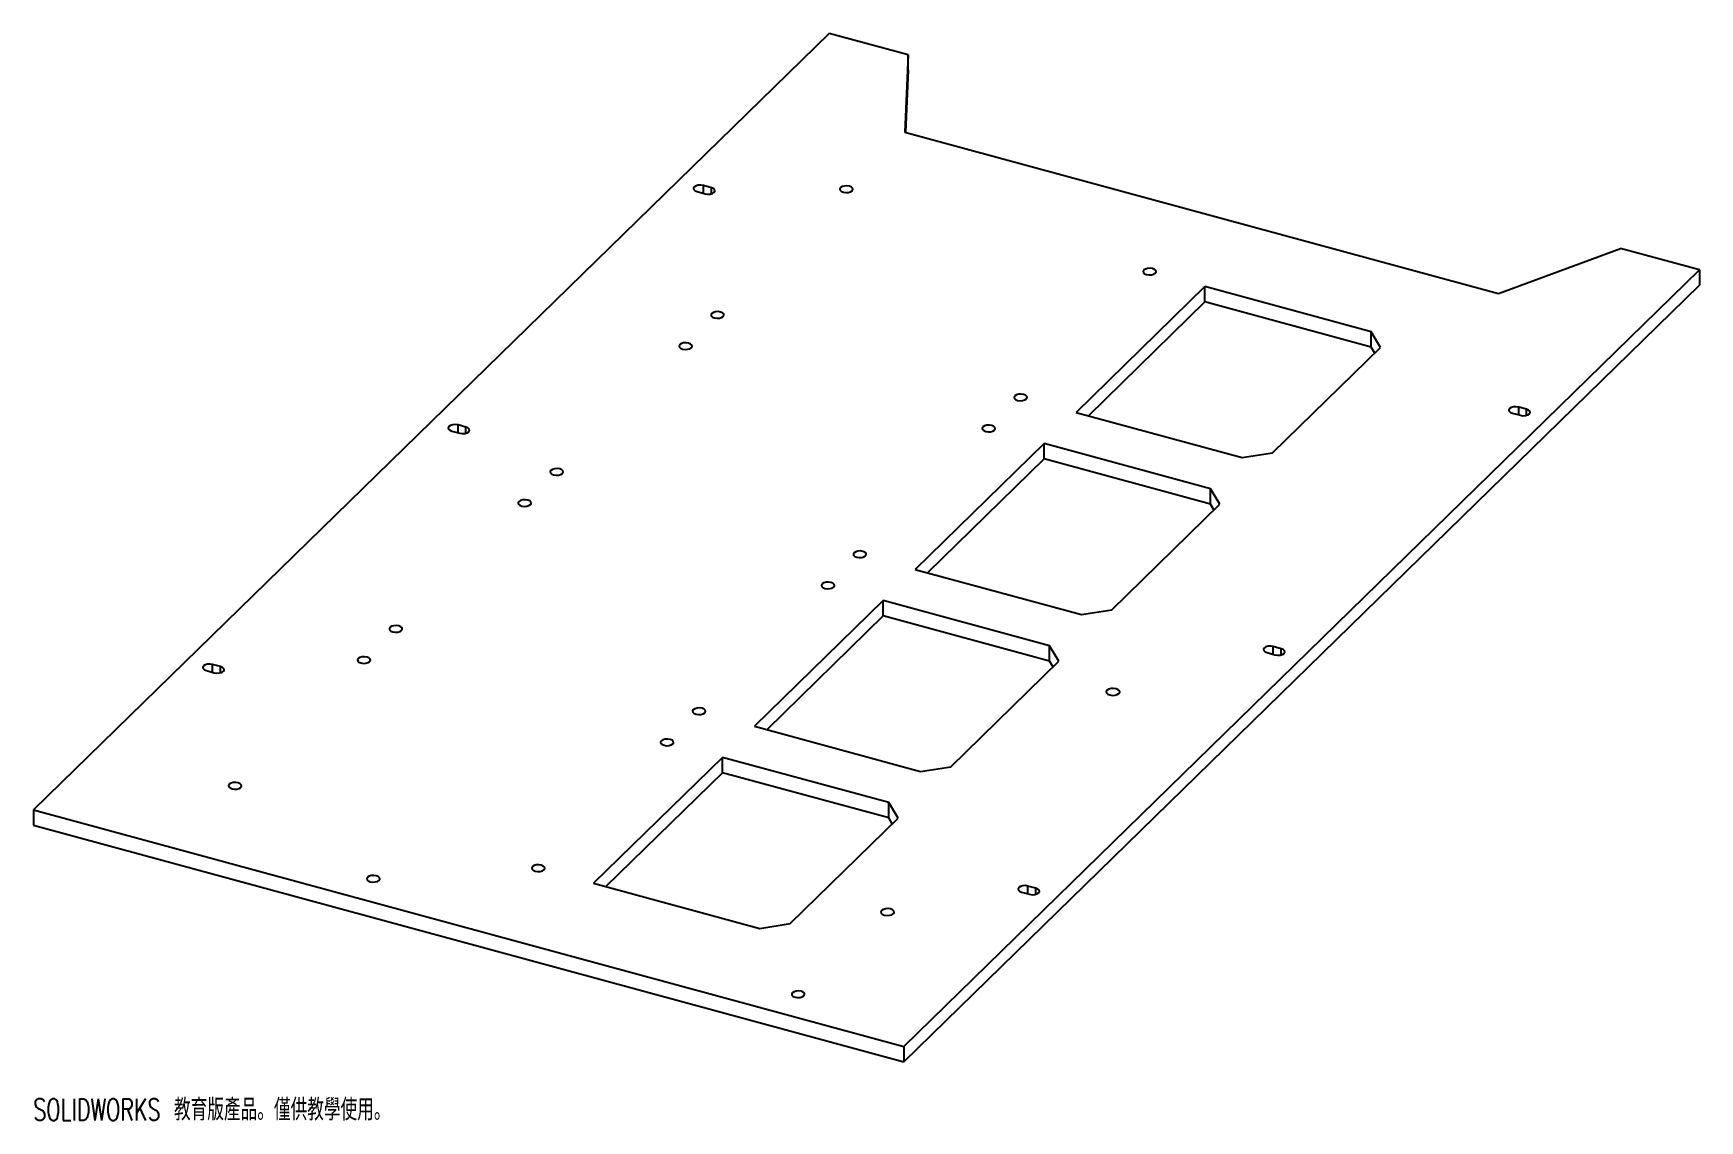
# Paper-space layout '_不等角視圖' of a CAD drawing. Header units: millimetres. Extents: x -186 to 186, y -126 to 117.
import ezdxf

# ---------------------------------------------------------------- set-up
doc = ezdxf.new("R2010")
doc.units = ezdxf.units.MM
doc.styles.add('SLDTEXTSTYLE0', font='TXT', dxfattribs={"width": 0.7, "bigfont": 'bigfont'})

psp = doc.layouts.new('_不等角視圖')

# ---------------------------------------------------------------- linework, layer by layer
at = {"color": 7, "linetype": 'Continuous', "lineweight": 25}
for p, q in [((-8.38, 116.64), (-186.19, -56.91)), ((9.31, 111.84), (-8.38, 116.64)), ((9.31, 111.84), (8.57, 94.57)), ((9.31, 108.41), (9.31, 111.84)), ((9.31, 108.41), (8.72, 94.53)), ((8.57, 94.57), (141.24, 58.51)), ((-34.67, 82.15), (-36.44, 82.63)), ((-37.84, 81.27), (-36.07, 80.79)), ((141.24, 58.51), (168.5, 68.57)), ((186.19, 63.76), (168.5, 68.57)), ((8.38, -109.79), (186.19, 63.76)), ((186.19, 63.76), (186.19, 60.33)), ((8.38, -113.21), (186.19, 60.33)), ((75.63, 60.03), (46.83, 31.92)), ((112.78, 49.94), (75.63, 60.03)), ((75.63, 56.61), (75.63, 60.03)), ((75.63, 56.61), (49.58, 31.17)), ((112.78, 46.51), (75.63, 56.61)), ((114.87, 46.46), (112.78, 49.94)), ((112.78, 46.51), (112.78, 49.94)), ((90.73, 22.9), (114.87, 46.46)), ((113.57, 45.19), (112.78, 46.51)), ((46.83, 31.92), (83.98, 21.82)), ((144.35, 31.75), (146.12, 31.27)), ((147.52, 32.64), (145.75, 33.12)), ((-92.68, 27.74), (-90.91, 27.26)), ((-89.51, 28.63), (-91.28, 29.11)), ((39.7, 24.96), (10.89, -3.15)), ((76.84, 14.86), (39.7, 24.96)), ((39.7, 21.53), (39.7, 24.96)), ((83.98, 21.82), (90.73, 22.9)), ((39.7, 21.53), (13.64, -3.9)), ((76.84, 11.44), (39.7, 21.53)), ((54.8, -12.17), (78.93, 11.38)), ((78.93, 11.38), (76.84, 14.86)), ((76.84, 11.44), (76.84, 14.86)), ((77.63, 10.12), (76.84, 11.44)), ((10.89, -3.15), (48.04, -13.25)), ((3.76, -10.11), (-25.04, -38.23)), ((40.91, -20.21), (3.76, -10.11)), ((3.76, -13.54), (3.76, -10.11)), ((3.76, -13.54), (-22.29, -38.98)), ((40.91, -23.64), (3.76, -13.54)), ((48.04, -13.25), (54.8, -12.17)), ((43, -23.69), (40.91, -20.21)), ((40.91, -23.64), (40.91, -20.21)), ((89.51, -21.77), (91.28, -22.25)), ((92.68, -20.89), (90.91, -20.41)), ((-147.52, -25.78), (-145.75, -26.26)), ((-144.35, -24.89), (-146.12, -24.41)), ((18.86, -47.25), (43, -23.69)), ((41.7, -24.96), (40.91, -23.64)), ((-25.04, -38.23), (12.1, -48.32)), ((-32.17, -45.19), (-60.98, -73.3)), ((4.97, -55.28), (-32.17, -45.19)), ((-32.17, -48.62), (-32.17, -45.19)), ((12.1, -48.32), (18.86, -47.25)), ((-32.17, -48.62), (-58.23, -74.05)), ((4.97, -58.71), (-32.17, -48.62)), ((7.06, -58.76), (4.97, -55.28)), ((4.97, -58.71), (4.97, -55.28)), ((-186.19, -56.91), (-186.19, -60.33)), ((-186.19, -56.91), (8.38, -109.79)), ((-17.08, -82.32), (7.06, -58.76)), ((5.76, -60.03), (4.97, -58.71)), ((-186.19, -60.33), (8.38, -113.21)), ((-60.98, -73.3), (-23.83, -83.4)), ((37.84, -74.41), (36.07, -73.93)), ((34.67, -75.29), (36.44, -75.77)), ((-23.83, -83.4), (-17.08, -82.32)), ((8.38, -109.79), (8.38, -113.21))]:
    psp.add_line(p, q, dxfattribs=at)
at = {"color": 8, "linetype": 'Continuous', "lineweight": 25}
for p, q in [((-36.44, 80.89), (-36.44, 82.63)), ((-34.67, 80.79), (-34.67, 82.15)), ((145.75, 31.37), (145.75, 33.12)), ((147.52, 31.27), (147.52, 32.64)), ((-91.28, 27.36), (-91.28, 29.11)), ((-89.51, 27.26), (-89.51, 28.63)), ((90.91, -22.15), (90.91, -20.41)), ((92.68, -22.25), (92.68, -20.89)), ((-146.12, -26.16), (-146.12, -24.41)), ((-144.35, -26.26), (-144.35, -24.89)), ((36.07, -75.67), (36.07, -73.93)), ((37.84, -75.77), (37.84, -74.41))]:
    psp.add_line(p, q, dxfattribs=at)
at = {"color": 7, "linetype": 'Continuous', "lineweight": 25, "flags": 128}
for points in [[(-36.44, 82.63), (-37, 82.72), (-37.59, 82.69), (-38.1, 82.54), (-38.47, 82.31), (-38.64, 82.02), (-38.58, 81.72), (-38.3, 81.46), (-37.84, 81.27)], [(-36.07, 80.79), (-35.51, 80.7), (-34.93, 80.73), (-34.42, 80.87), (-34.05, 81.11), (-33.88, 81.4), (-33.94, 81.7), (-34.22, 81.96), (-34.67, 82.15)], [(-5.17, 81.15), (-4.63, 81.07), (-4.07, 81.1), (-3.57, 81.24), (-3.21, 81.46), (-3.05, 81.74), (-3.11, 82.03), (-3.38, 82.29), (-3.82, 82.47), (-4.36, 82.55), (-4.92, 82.52), (-5.42, 82.39), (-5.78, 82.16), (-5.94, 81.88), (-5.88, 81.59), (-5.61, 81.33), (-5.17, 81.15)], [(62.58, 62.74), (63.12, 62.66), (63.68, 62.69), (64.18, 62.82), (64.53, 63.05), (64.7, 63.33), (64.64, 63.62), (64.37, 63.88), (63.93, 64.06), (63.39, 64.14), (62.82, 64.11), (62.33, 63.97), (61.97, 63.75), (61.81, 63.47), (61.87, 63.18), (62.14, 62.92), (62.58, 62.74)], [(-33.98, 53.04), (-33.43, 52.95), (-32.87, 52.98), (-32.37, 53.12), (-32.02, 53.35), (-31.85, 53.63), (-31.91, 53.92), (-32.18, 54.17), (-32.62, 54.36), (-33.16, 54.44), (-33.73, 54.41), (-34.22, 54.27), (-34.58, 54.05), (-34.74, 53.77), (-34.68, 53.48), (-34.41, 53.22), (-33.98, 53.04)], [(-41.11, 46.08), (-40.56, 45.99), (-40, 46.02), (-39.5, 46.16), (-39.15, 46.39), (-38.99, 46.67), (-39.04, 46.96), (-39.31, 47.21), (-39.75, 47.4), (-40.3, 47.48), (-40.86, 47.45), (-41.36, 47.31), (-41.71, 47.09), (-41.87, 46.81), (-41.82, 46.52), (-41.55, 46.26), (-41.11, 46.08)], [(33.77, 34.62), (34.31, 34.54), (34.88, 34.57), (35.37, 34.71), (35.73, 34.94), (35.89, 35.22), (35.83, 35.51), (35.56, 35.76), (35.12, 35.95), (34.58, 36.03), (34.02, 36), (33.52, 35.86), (33.17, 35.63), (33, 35.35), (33.06, 35.06), (33.33, 34.81), (33.77, 34.62)], [(145.75, 33.12), (145.19, 33.2), (144.6, 33.17), (144.09, 33.03), (143.72, 32.79), (143.55, 32.51), (143.61, 32.21), (143.89, 31.94), (144.35, 31.75)], [(146.12, 31.27), (146.68, 31.18), (147.26, 31.21), (147.77, 31.36), (148.14, 31.59), (148.31, 31.88), (148.25, 32.18), (147.97, 32.45), (147.52, 32.64)], [(-91.28, 29.11), (-91.84, 29.2), (-92.42, 29.16), (-92.94, 29.02), (-93.31, 28.79), (-93.47, 28.5), (-93.41, 28.2), (-93.13, 27.93), (-92.68, 27.74)], [(-90.91, 27.26), (-90.35, 27.18), (-89.77, 27.21), (-89.25, 27.35), (-88.88, 27.59), (-88.72, 27.87), (-88.78, 28.17), (-89.06, 28.44), (-89.51, 28.63)], [(26.64, 27.66), (27.18, 27.58), (27.74, 27.61), (28.24, 27.75), (28.6, 27.98), (28.76, 28.26), (28.7, 28.55), (28.43, 28.8), (27.99, 28.99), (27.45, 29.07), (26.89, 29.04), (26.39, 28.9), (26.03, 28.67), (25.87, 28.39), (25.93, 28.1), (26.2, 27.85), (26.64, 27.66)], [(-69.91, 17.96), (-69.37, 17.88), (-68.81, 17.91), (-68.31, 18.05), (-67.95, 18.27), (-67.79, 18.55), (-67.85, 18.84), (-68.12, 19.1), (-68.56, 19.28), (-69.1, 19.37), (-69.66, 19.34), (-70.16, 19.2), (-70.52, 18.97), (-70.68, 18.69), (-70.62, 18.4), (-70.35, 18.15), (-69.91, 17.96)], [(-77.04, 11), (-76.5, 10.92), (-75.94, 10.95), (-75.44, 11.09), (-75.08, 11.31), (-74.92, 11.59), (-74.98, 11.88), (-75.25, 12.14), (-75.69, 12.32), (-76.23, 12.41), (-76.79, 12.38), (-77.29, 12.24), (-77.65, 12.01), (-77.81, 11.73), (-77.75, 11.44), (-77.48, 11.19), (-77.04, 11)], [(-2.16, -0.45), (-1.62, -0.53), (-1.06, -0.5), (-0.56, -0.36), (-0.21, -0.14), (-0.04, 0.14), (-0.1, 0.43), (-0.37, 0.69), (-0.81, 0.87), (-1.35, 0.95), (-1.92, 0.92), (-2.41, 0.79), (-2.77, 0.56), (-2.93, 0.28), (-2.87, -0.01), (-2.6, -0.27), (-2.16, -0.45)], [(-9.3, -7.41), (-8.75, -7.49), (-8.19, -7.46), (-7.69, -7.32), (-7.34, -7.1), (-7.18, -6.82), (-7.23, -6.53), (-7.5, -6.27), (-7.94, -6.09), (-8.48, -6.01), (-9.05, -6.04), (-9.54, -6.17), (-9.9, -6.4), (-10.06, -6.68), (-10, -6.97), (-9.73, -7.23), (-9.3, -7.41)], [(-105.85, -17.11), (-105.3, -17.19), (-104.74, -17.16), (-104.24, -17.03), (-103.89, -16.8), (-103.73, -16.52), (-103.78, -16.23), (-104.05, -15.97), (-104.49, -15.79), (-105.04, -15.71), (-105.6, -15.74), (-106.1, -15.88), (-106.45, -16.1), (-106.61, -16.38), (-106.56, -16.67), (-106.29, -16.93), (-105.85, -17.11)], [(90.91, -20.41), (90.35, -20.32), (89.77, -20.35), (89.25, -20.49), (88.88, -20.73), (88.72, -21.02), (88.78, -21.32), (89.06, -21.58), (89.51, -21.77)], [(91.28, -22.25), (91.84, -22.34), (92.42, -22.31), (92.94, -22.16), (93.31, -21.93), (93.47, -21.64), (93.41, -21.34), (93.13, -21.08), (92.68, -20.89)], [(-146.12, -24.41), (-146.68, -24.33), (-147.26, -24.36), (-147.77, -24.5), (-148.14, -24.74), (-148.31, -25.02), (-148.25, -25.32), (-147.97, -25.59), (-147.52, -25.78)], [(-145.75, -26.26), (-145.19, -26.35), (-144.6, -26.31), (-144.09, -26.17), (-143.72, -25.94), (-143.55, -25.65), (-143.61, -25.35), (-143.89, -25.08), (-144.35, -24.89)], [(-112.98, -24.07), (-112.44, -24.16), (-111.87, -24.13), (-111.38, -23.99), (-111.02, -23.76), (-110.86, -23.48), (-110.92, -23.19), (-111.18, -22.93), (-111.62, -22.75), (-112.17, -22.67), (-112.73, -22.7), (-113.23, -22.84), (-113.58, -23.06), (-113.74, -23.34), (-113.69, -23.63), (-113.42, -23.89), (-112.98, -24.07)], [(54.39, -31.22), (54.95, -31.31), (55.53, -31.28), (56.04, -31.14), (56.41, -30.9), (56.58, -30.61), (56.52, -30.31), (56.24, -30.05), (55.79, -29.86), (55.22, -29.77), (54.64, -29.8), (54.13, -29.95), (53.76, -30.18), (53.59, -30.47), (53.65, -30.77), (53.93, -31.03), (54.39, -31.22)], [(-38.1, -35.52), (-37.56, -35.61), (-37, -35.58), (-36.5, -35.44), (-36.14, -35.21), (-35.98, -34.93), (-36.04, -34.64), (-36.31, -34.39), (-36.75, -34.2), (-37.29, -34.12), (-37.85, -34.15), (-38.35, -34.29), (-38.71, -34.51), (-38.87, -34.79), (-38.81, -35.08), (-38.54, -35.34), (-38.1, -35.52)], [(-45.23, -42.48), (-44.69, -42.57), (-44.13, -42.54), (-43.63, -42.4), (-43.27, -42.17), (-43.11, -41.89), (-43.17, -41.6), (-43.44, -41.35), (-43.88, -41.16), (-44.42, -41.08), (-44.98, -41.11), (-45.48, -41.25), (-45.84, -41.48), (-46, -41.75), (-45.94, -42.04), (-45.67, -42.3), (-45.23, -42.48)], [(-141.78, -52.19), (-141.24, -52.27), (-140.68, -52.24), (-140.18, -52.1), (-139.82, -51.87), (-139.66, -51.59), (-139.72, -51.3), (-139.99, -51.05), (-140.43, -50.87), (-140.97, -50.78), (-141.53, -50.81), (-142.03, -50.95), (-142.39, -51.18), (-142.55, -51.46), (-142.49, -51.75), (-142.22, -52), (-141.78, -52.19)], [(-74.04, -70.6), (-73.49, -70.68), (-72.93, -70.65), (-72.43, -70.51), (-72.08, -70.29), (-71.92, -70.01), (-71.97, -69.72), (-72.24, -69.46), (-72.68, -69.28), (-73.22, -69.19), (-73.79, -69.22), (-74.28, -69.36), (-74.64, -69.59), (-74.8, -69.87), (-74.74, -70.16), (-74.47, -70.41), (-74.04, -70.6)], [(-110.91, -72.97), (-110.36, -73.05), (-109.8, -73.02), (-109.3, -72.88), (-108.95, -72.66), (-108.79, -72.38), (-108.84, -72.09), (-109.11, -71.83), (-109.55, -71.65), (-110.1, -71.57), (-110.66, -71.6), (-111.16, -71.73), (-111.51, -71.96), (-111.67, -72.24), (-111.61, -72.53), (-111.35, -72.79), (-110.91, -72.97)], [(36.07, -73.93), (35.51, -73.84), (34.93, -73.87), (34.42, -74.02), (34.05, -74.25), (33.88, -74.54), (33.94, -74.84), (34.22, -75.1), (34.67, -75.29)], [(36.44, -75.77), (37, -75.86), (37.59, -75.83), (38.1, -75.69), (38.47, -75.45), (38.64, -75.16), (38.58, -74.86), (38.3, -74.6), (37.84, -74.41)], [(3.98, -80.42), (4.54, -80.51), (5.13, -80.47), (5.64, -80.33), (6.01, -80.1), (6.18, -79.81), (6.12, -79.51), (5.84, -79.24), (5.38, -79.05), (4.82, -78.97), (4.24, -79), (3.72, -79.14), (3.36, -79.38), (3.19, -79.66), (3.25, -79.96), (3.53, -80.23), (3.98, -80.42)], [(-15.96, -98.78), (-15.41, -98.86), (-14.85, -98.83), (-14.35, -98.69), (-14, -98.46), (-13.83, -98.18), (-13.89, -97.89), (-14.16, -97.64), (-14.6, -97.45), (-15.14, -97.37), (-15.71, -97.4), (-16.2, -97.54), (-16.56, -97.77), (-16.72, -98.05), (-16.66, -98.34), (-16.39, -98.59), (-15.96, -98.78)]]:
    psp.add_lwpolyline(points, dxfattribs=at)

# ---------------------------------------------------------------- texts
at = {"color": 7, "linetype": 'Continuous', "insert": (-186.19, -121.48), "char_height": 4.8336, "attachment_point": 1, "style": 'SLDTEXTSTYLE0'}
psp.add_mtext('SOLIDWORKS 教育版產品。僅供教學使用。', dxfattribs=at)

doc.saveas('drawing.dxf')
